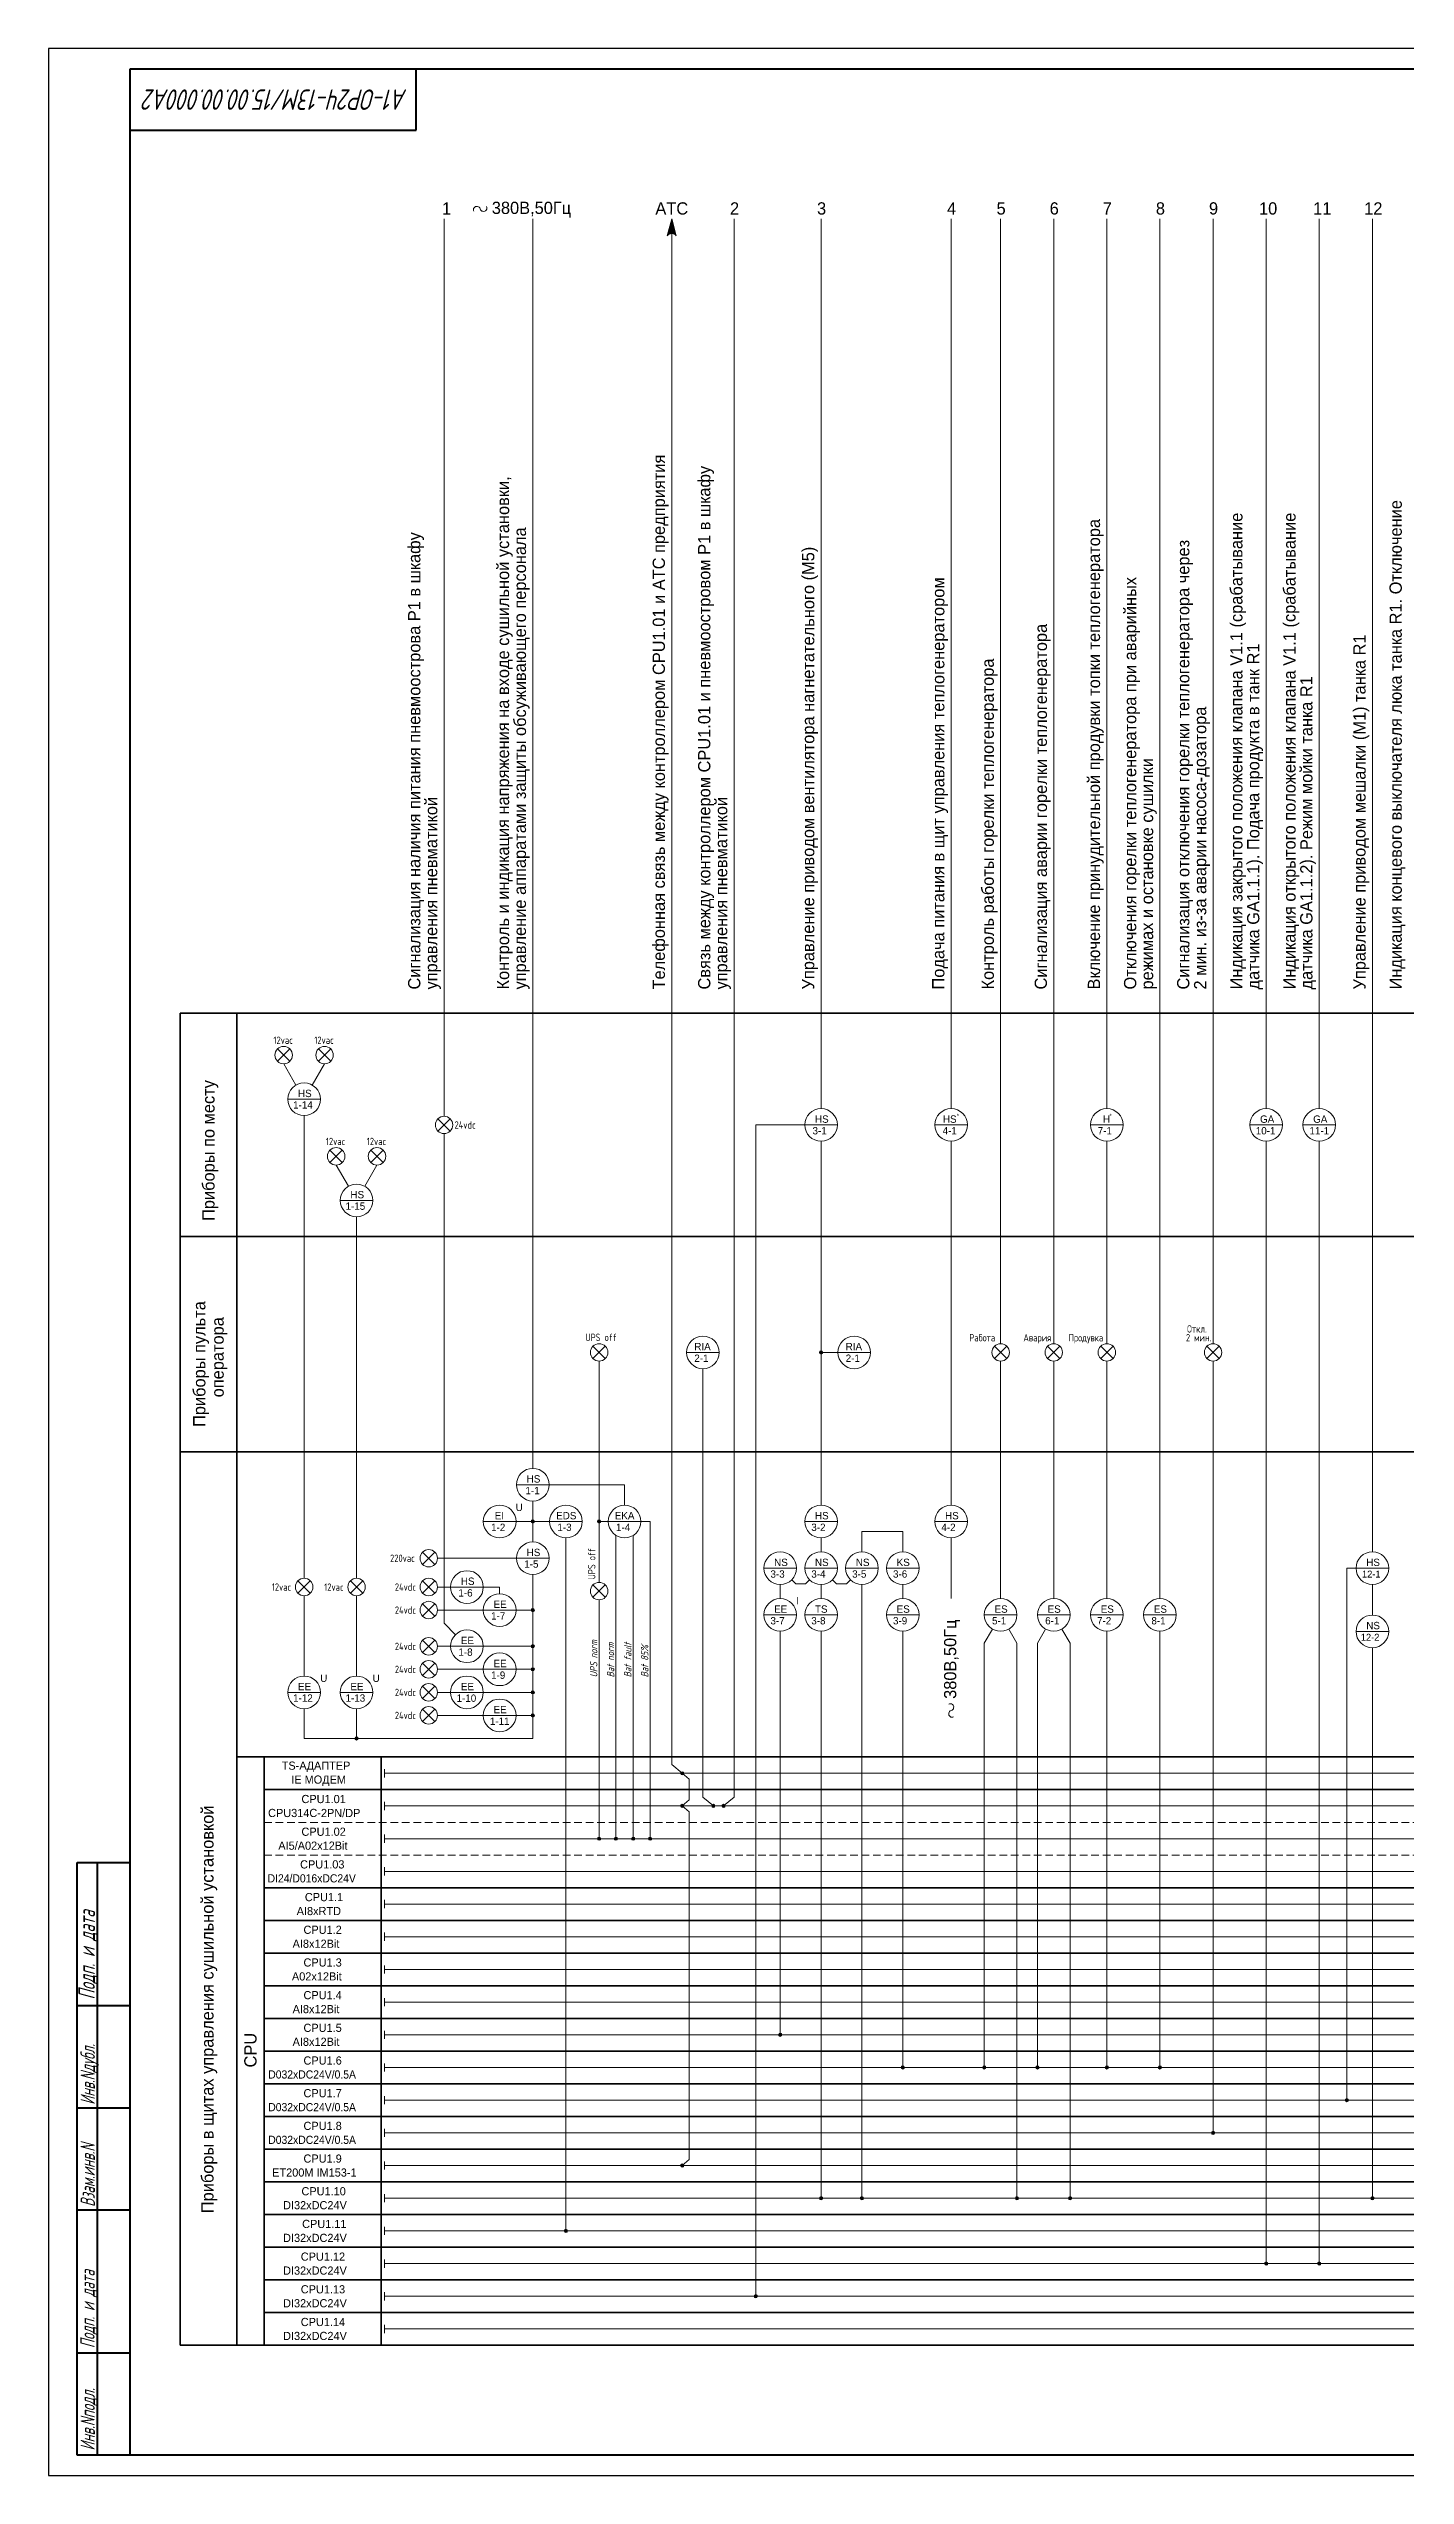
# Model space of a CAD drawing. Header units: millimetres. Extents: x 294 to 6216, y -3442 to 2720.
# Drawn here: x 1422 to 1754, y 1470 to 2064 of the extents above; entities that cross this region are included whole.
import ezdxf
from ezdxf.enums import TextEntityAlignment as Align

# ---------------------------------------------------------------- set-up
doc = ezdxf.new("R2010")
doc.units = ezdxf.units.MM
doc.header["$LTSCALE"] = 15
doc.linetypes.add('HIDDEN2', pattern=[0.1875, 0.125, -0.0625])
doc.layers.add('0.35 TEXT', color=7, linetype='Continuous', lineweight=35)
doc.layers.add('LWT 0.6', color=7, linetype='Continuous', lineweight=50)
doc.styles.add('33', font='gost.shx', dxfattribs={"width": 0.75, "oblique": 15, "height": 2.5})
doc.styles.add('34', font='gost.shx', dxfattribs={"width": 0.75, "oblique": 15, "height": 3.5})
doc.styles.add('35', font='gost.shx', dxfattribs={"width": 0.75, "oblique": 15, "height": 5})

msp = doc.modelspace()

# ---------------------------------------------------------------- hatches: boundary and pattern name
at = {"lineweight": 13}
h = msp.add_hatch(color=256, dxfattribs=at)
h.dxf.hatch_style = 1
h.paths.add_polyline_path([(1574.166, 2022.011), (1575.284, 2017.837, 0.4958839), (1573.047, 2017.837)])
h = msp.add_hatch(color=256, dxfattribs=at)
h.paths.add_polyline_path([(1611.135, 1744.57), (1610.33, 1744.57, 1)])
h.paths.add_polyline_path([(1610.733, 1744.972), (1610.733, 1744.57), (1611.135, 1744.57, 0.4142136)])
h.paths.add_polyline_path([(1610.733, 1744.972, 0.4142136), (1610.33, 1744.57), (1610.733, 1744.57)])
h = msp.add_hatch(color=256, dxfattribs=at)
h.paths.add_polyline_path([(1540.562, 1703.19), (1539.757, 1703.19, 1)])
h.paths.add_polyline_path([(1540.16, 1703.592), (1540.16, 1703.19), (1540.562, 1703.19, 0.4142136)])
h.paths.add_polyline_path([(1540.16, 1703.592, 0.4142136), (1539.757, 1703.19), (1540.16, 1703.19)])
h = msp.add_hatch(color=256, dxfattribs=at)
h.paths.add_polyline_path([(1556.795, 1703.19), (1555.99, 1703.19, 1)])
h.paths.add_polyline_path([(1556.393, 1703.592), (1556.393, 1703.19), (1556.795, 1703.19, 0.4142136)])
h.paths.add_polyline_path([(1556.393, 1703.592, 0.4142136), (1555.99, 1703.19), (1556.393, 1703.19)])
h = msp.add_hatch(color=256, dxfattribs=at)
h.paths.add_polyline_path([(1540.562, 1681.507), (1539.757, 1681.507, 1)])
h.paths.add_polyline_path([(1540.16, 1681.91), (1540.16, 1681.507), (1540.562, 1681.507, 0.4142136)])
h.paths.add_polyline_path([(1540.16, 1681.91, 0.4142136), (1539.757, 1681.507), (1540.16, 1681.507)])
h = msp.add_hatch(color=256, dxfattribs=at)
h.paths.add_polyline_path([(1540.562, 1672.64), (1539.757, 1672.64, 1)])
h.paths.add_polyline_path([(1540.16, 1673.042), (1540.16, 1672.64), (1540.562, 1672.64, 0.4142136)])
h.paths.add_polyline_path([(1540.16, 1673.042, 0.4142136), (1539.757, 1672.64), (1540.16, 1672.64)])
h = msp.add_hatch(color=256, dxfattribs=at)
h.paths.add_polyline_path([(1540.562, 1667.004), (1539.757, 1667.004, -1)])
h.paths.add_polyline_path([(1540.16, 1666.601), (1540.16, 1667.004), (1540.562, 1667.004, -0.4142136)])
h.paths.add_polyline_path([(1540.16, 1666.601, -0.4142136), (1539.757, 1667.004), (1540.16, 1667.004)])
h = msp.add_hatch(color=256, dxfattribs=at)
h.paths.add_polyline_path([(1540.562, 1661.368), (1539.757, 1661.368, -1)])
h.paths.add_polyline_path([(1540.16, 1660.965), (1540.16, 1661.368), (1540.562, 1661.368, -0.4142136)])
h.paths.add_polyline_path([(1540.16, 1660.965, -0.4142136), (1539.757, 1661.368), (1540.16, 1661.368)])
h = msp.add_hatch(color=256, dxfattribs=at)
h.paths.add_polyline_path([(1540.562, 1655.732), (1539.757, 1655.732, -1)])
h.paths.add_polyline_path([(1540.16, 1655.329), (1540.16, 1655.732), (1540.562, 1655.732, -0.4142136)])
h.paths.add_polyline_path([(1540.16, 1655.329, -0.4142136), (1539.757, 1655.732), (1540.16, 1655.732)])
h = msp.add_hatch(color=256, dxfattribs=at)
h.paths.add_polyline_path([(1497.417, 1650.096), (1496.612, 1650.096, -1)])
h.paths.add_polyline_path([(1497.014, 1649.693), (1497.014, 1650.096), (1497.417, 1650.096, -0.4142136)])
h.paths.add_polyline_path([(1497.014, 1649.693, -0.4142136), (1496.612, 1650.096), (1497.014, 1650.096)])
h = msp.add_hatch(color=256, dxfattribs=at)
h.paths.add_polyline_path([(1577.125, 1641.553), (1576.32, 1641.553, 1)])
h.paths.add_polyline_path([(1576.723, 1641.955), (1576.723, 1641.553), (1577.125, 1641.553, 0.4142136)])
h.paths.add_polyline_path([(1576.723, 1641.955, 0.4142136), (1576.32, 1641.553), (1576.723, 1641.553)])
h = msp.add_hatch(color=256, dxfattribs=at)
h.paths.add_polyline_path([(1577.125, 1633.558), (1576.32, 1633.558, 1)])
h.paths.add_polyline_path([(1576.723, 1633.96), (1576.723, 1633.558), (1577.125, 1633.558, 0.4142136)])
h.paths.add_polyline_path([(1576.723, 1633.96, 0.4142136), (1576.32, 1633.558), (1576.723, 1633.558)])
h = msp.add_hatch(color=256, dxfattribs=at)
h.paths.add_polyline_path([(1584.755, 1633.558), (1583.95, 1633.558, 1)])
h.paths.add_polyline_path([(1584.353, 1633.96), (1584.353, 1633.558), (1584.755, 1633.558, 0.4142136)])
h.paths.add_polyline_path([(1584.353, 1633.96, 0.4142136), (1583.95, 1633.558), (1584.353, 1633.558)])
h = msp.add_hatch(color=256, dxfattribs=at)
h.paths.add_polyline_path([(1587.27, 1633.562), (1586.465, 1633.562, 1)])
h.paths.add_polyline_path([(1586.868, 1633.965), (1586.868, 1633.562), (1587.27, 1633.562, 0.4142136)])
h.paths.add_polyline_path([(1586.868, 1633.965, 0.4142136), (1586.465, 1633.562), (1586.868, 1633.562)])
h = msp.add_hatch(color=256, dxfattribs=at)
h.paths.add_polyline_path([(1556.795, 1625.553), (1555.99, 1625.553, 1)])
h.paths.add_polyline_path([(1556.393, 1625.955), (1556.393, 1625.553), (1556.795, 1625.553, 0.4142136)])
h.paths.add_polyline_path([(1556.393, 1625.955, 0.4142136), (1555.99, 1625.553), (1556.393, 1625.553)])
h = msp.add_hatch(color=256, dxfattribs=at)
h.paths.add_polyline_path([(1560.917, 1625.553), (1560.112, 1625.553, 1)])
h.paths.add_polyline_path([(1560.514, 1625.955), (1560.514, 1625.553), (1560.917, 1625.553, 0.4142136)])
h.paths.add_polyline_path([(1560.514, 1625.955, 0.4142136), (1560.112, 1625.553), (1560.514, 1625.553)])
h = msp.add_hatch(color=256, dxfattribs=at)
h.paths.add_polyline_path([(1565.139, 1625.553), (1564.334, 1625.553, 1)])
h.paths.add_polyline_path([(1564.736, 1625.955), (1564.736, 1625.553), (1565.139, 1625.553, 0.4142136)])
h.paths.add_polyline_path([(1564.736, 1625.955, 0.4142136), (1564.334, 1625.553), (1564.736, 1625.553)])
h = msp.add_hatch(color=256, dxfattribs=at)
h.paths.add_polyline_path([(1569.26, 1625.553), (1568.455, 1625.553, 1)])
h.paths.add_polyline_path([(1568.858, 1625.955), (1568.858, 1625.553), (1569.26, 1625.553, 0.4142136)])
h.paths.add_polyline_path([(1568.858, 1625.955, 0.4142136), (1568.455, 1625.553), (1568.858, 1625.553)])
h = msp.add_hatch(color=256, dxfattribs=at)
h.paths.add_polyline_path([(1601.135, 1577.553), (1600.33, 1577.553, 1)])
h.paths.add_polyline_path([(1600.733, 1577.955), (1600.733, 1577.553), (1601.135, 1577.553, 0.4142136)])
h.paths.add_polyline_path([(1600.733, 1577.955, 0.4142136), (1600.33, 1577.553), (1600.733, 1577.553)])
h = msp.add_hatch(color=256, dxfattribs=at)
h.paths.add_polyline_path([(1631.135, 1569.553), (1630.33, 1569.553, 1)])
h.paths.add_polyline_path([(1630.733, 1569.955), (1630.733, 1569.553), (1631.135, 1569.553, 0.4142136)])
h.paths.add_polyline_path([(1630.733, 1569.955, 0.4142136), (1630.33, 1569.553), (1630.733, 1569.553)])
h = msp.add_hatch(color=256, dxfattribs=at)
h.paths.add_polyline_path([(1651.087, 1569.553), (1650.282, 1569.553, 1)])
h.paths.add_polyline_path([(1650.685, 1569.955), (1650.685, 1569.553), (1651.087, 1569.553, 0.4142136)])
h.paths.add_polyline_path([(1650.685, 1569.955, 0.4142136), (1650.282, 1569.553), (1650.685, 1569.553)])
h = msp.add_hatch(color=256, dxfattribs=at)
h.paths.add_polyline_path([(1664.087, 1569.553), (1663.282, 1569.553, 1)])
h.paths.add_polyline_path([(1663.685, 1569.955), (1663.685, 1569.553), (1664.087, 1569.553, 0.4142136)])
h.paths.add_polyline_path([(1663.685, 1569.955, 0.4142136), (1663.282, 1569.553), (1663.685, 1569.553)])
h = msp.add_hatch(color=256, dxfattribs=at)
h.paths.add_polyline_path([(1681.087, 1569.553), (1680.282, 1569.553, 1)])
h.paths.add_polyline_path([(1680.685, 1569.955), (1680.685, 1569.553), (1681.087, 1569.553, 0.4142136)])
h.paths.add_polyline_path([(1680.685, 1569.955, 0.4142136), (1680.282, 1569.553), (1680.685, 1569.553)])
h = msp.add_hatch(color=256, dxfattribs=at)
h.paths.add_polyline_path([(1694.087, 1569.553), (1693.282, 1569.553, 1)])
h.paths.add_polyline_path([(1693.685, 1569.955), (1693.685, 1569.553), (1694.087, 1569.553, 0.4142136)])
h.paths.add_polyline_path([(1693.685, 1569.955, 0.4142136), (1693.282, 1569.553), (1693.685, 1569.553)])
h = msp.add_hatch(color=256, dxfattribs=at)
h.paths.add_polyline_path([(1739.854, 1561.553), (1739.049, 1561.553, 1)])
h.paths.add_polyline_path([(1739.452, 1561.955), (1739.452, 1561.553), (1739.854, 1561.553, 0.4142136)])
h.paths.add_polyline_path([(1739.452, 1561.955, 0.4142136), (1739.049, 1561.553), (1739.452, 1561.553)])
h = msp.add_hatch(color=256, dxfattribs=at)
h.paths.add_polyline_path([(1707.087, 1553.553), (1706.282, 1553.553, 1)])
h.paths.add_polyline_path([(1706.685, 1553.955), (1706.685, 1553.553), (1707.087, 1553.553, 0.4142136)])
h.paths.add_polyline_path([(1706.685, 1553.955, 0.4142136), (1706.282, 1553.553), (1706.685, 1553.553)])
h = msp.add_hatch(color=256, dxfattribs=at)
h.paths.add_polyline_path([(1577.125, 1545.553), (1576.32, 1545.553, 1)])
h.paths.add_polyline_path([(1576.723, 1545.955), (1576.723, 1545.553), (1577.125, 1545.553, 0.4142136)])
h.paths.add_polyline_path([(1576.723, 1545.955, 0.4142136), (1576.32, 1545.553), (1576.723, 1545.553)])
h = msp.add_hatch(color=256, dxfattribs=at)
h.paths.add_polyline_path([(1611.135, 1537.553), (1610.33, 1537.553, 1)])
h.paths.add_polyline_path([(1610.733, 1537.955), (1610.733, 1537.553), (1611.135, 1537.553, 0.4142136)])
h.paths.add_polyline_path([(1610.733, 1537.955, 0.4142136), (1610.33, 1537.553), (1610.733, 1537.553)])
h = msp.add_hatch(color=256, dxfattribs=at)
h.paths.add_polyline_path([(1621.135, 1537.553), (1620.33, 1537.553, 1)])
h.paths.add_polyline_path([(1620.733, 1537.955), (1620.733, 1537.553), (1621.135, 1537.553, 0.4142136)])
h.paths.add_polyline_path([(1620.733, 1537.955, 0.4142136), (1620.33, 1537.553), (1620.733, 1537.553)])
h = msp.add_hatch(color=256, dxfattribs=at)
h.paths.add_polyline_path([(1659.087, 1537.553), (1658.282, 1537.553, 1)])
h.paths.add_polyline_path([(1658.685, 1537.955), (1658.685, 1537.553), (1659.087, 1537.553, 0.4142136)])
h.paths.add_polyline_path([(1658.685, 1537.955, 0.4142136), (1658.282, 1537.553), (1658.685, 1537.553)])
h = msp.add_hatch(color=256, dxfattribs=at)
h.paths.add_polyline_path([(1672.087, 1537.553), (1671.282, 1537.553, 1)])
h.paths.add_polyline_path([(1671.685, 1537.955), (1671.685, 1537.553), (1672.087, 1537.553, 0.4142136)])
h.paths.add_polyline_path([(1671.685, 1537.955, 0.4142136), (1671.282, 1537.553), (1671.685, 1537.553)])
h = msp.add_hatch(color=256, dxfattribs=at)
h.paths.add_polyline_path([(1746.087, 1537.553), (1745.282, 1537.553, 1)])
h.paths.add_polyline_path([(1745.685, 1537.955), (1745.685, 1537.553), (1746.087, 1537.553, 0.4142136)])
h.paths.add_polyline_path([(1745.685, 1537.955, 0.4142136), (1745.282, 1537.553), (1745.685, 1537.553)])
h = msp.add_hatch(color=256, dxfattribs=at)
h.paths.add_polyline_path([(1548.679, 1529.553), (1547.874, 1529.553, 1)])
h.paths.add_polyline_path([(1548.276, 1529.955), (1548.276, 1529.553), (1548.679, 1529.553, 0.4142136)])
h.paths.add_polyline_path([(1548.276, 1529.955, 0.4142136), (1547.874, 1529.553), (1548.276, 1529.553)])
h = msp.add_hatch(color=256, dxfattribs=at)
h.paths.add_polyline_path([(1720.087, 1521.553), (1719.282, 1521.553, 1)])
h.paths.add_polyline_path([(1719.685, 1521.955), (1719.685, 1521.553), (1720.087, 1521.553, 0.4142136)])
h.paths.add_polyline_path([(1719.685, 1521.955, 0.4142136), (1719.282, 1521.553), (1719.685, 1521.553)])
h = msp.add_hatch(color=256, dxfattribs=at)
h.paths.add_polyline_path([(1733.087, 1521.553), (1732.282, 1521.553, 1)])
h.paths.add_polyline_path([(1732.685, 1521.955), (1732.685, 1521.553), (1733.087, 1521.553, 0.4142136)])
h.paths.add_polyline_path([(1732.685, 1521.955, 0.4142136), (1732.282, 1521.553), (1732.685, 1521.553)])
h = msp.add_hatch(color=256, dxfattribs=at)
h.paths.add_polyline_path([(1595.135, 1513.553), (1594.33, 1513.553, 1)])
h.paths.add_polyline_path([(1594.733, 1513.955), (1594.733, 1513.553), (1595.135, 1513.553, 0.4142136)])
h.paths.add_polyline_path([(1594.733, 1513.955, 0.4142136), (1594.33, 1513.553), (1594.733, 1513.553)])

# ---------------------------------------------------------------- linework, layer by layer
for p, q in [((2682.607, 2063.698), (1421.607, 2063.698)), ((1421.607, 2063.698), (1421.607, 1469.698)), ((1421.607, 1469.698), (2682.607, 1469.698))]:
    msp.add_line(p, q)
for p, q in [((1518.434, 1802.386), (1518.434, 2022.016)), ((1540.16, 1716.19), (1540.16, 2022.016)), ((1574.166, 2022.011), (1573.047, 2017.837)), ((1574.166, 1643.699), (1574.166, 2022.011)), ((1574.166, 2022.011), (1575.284, 2017.837)), ((1589.425, 1635.708), (1589.425, 2022.016)), ((1610.733, 1804.248), (1610.733, 2022.016)), ((1642.577, 1804.248), (1642.577, 2022.016)), ((1654.685, 1800.248), (1654.685, 2022.016)), ((1667.685, 1800.248), (1667.685, 2022.016)), ((1680.685, 1804.248), (1680.685, 2022.016)), ((1693.685, 2022.016), (1693.685, 1744.57)), ((1706.685, 2022.016), (1706.685, 1746.708)), ((1719.685, 1804.248), (1719.685, 2022.016)), ((1732.685, 1804.248), (1732.685, 2022.016)), ((1745.685, 1695.756), (1745.685, 2022.016)), ((1477.666, 1815.824), (1480.69, 1818.848)), ((1477.666, 1818.848), (1480.69, 1815.824)), ((1487.666, 1815.824), (1490.69, 1818.848)), ((1487.666, 1818.848), (1490.69, 1815.824)), ((1482.178, 1810.001), (1479.178, 1815.197)), ((1486.178, 1810.001), (1489.178, 1815.197)), ((1488.178, 1806.537), (1480.178, 1806.537)), ((1484.178, 1689.282), (1484.178, 1802.537)), ((1516.922, 1798.735), (1519.946, 1801.76)), ((1516.922, 1801.76), (1519.946, 1798.735)), ((1594.733, 1800.248), (1606.733, 1800.248)), ((1594.733, 1800.248), (1594.733, 1513.553)), ((1614.733, 1800.248), (1606.733, 1800.248)), ((1646.577, 1800.248), (1638.577, 1800.248)), ((1654.685, 1800.248), (1654.685, 1746.708)), ((1667.685, 1800.248), (1667.685, 1746.708)), ((1684.685, 1800.248), (1676.685, 1800.248)), ((1723.685, 1800.248), (1715.685, 1800.248)), ((1736.685, 1800.248), (1728.685, 1800.248)), ((1490.502, 1791.05), (1493.526, 1794.075)), ((1490.502, 1794.075), (1493.526, 1791.05)), ((1500.502, 1791.05), (1503.526, 1794.075)), ((1500.502, 1794.075), (1503.526, 1791.05)), ((1518.434, 1798.109), (1518.434, 1678.276)), ((1610.733, 1796.248), (1610.733, 1707.19)), ((1642.577, 1796.248), (1642.577, 1707.19)), ((1680.685, 1796.248), (1680.685, 1746.708)), ((1719.685, 1796.248), (1719.685, 1521.553)), ((1732.685, 1796.248), (1732.685, 1521.553)), ((1495.014, 1785.228), (1492.014, 1790.424)), ((1499.014, 1785.228), (1502.014, 1790.424)), ((1501.014, 1781.764), (1493.014, 1781.764)), ((1497.014, 1689.282), (1497.014, 1777.764)), ((1554.88, 1743.058), (1557.905, 1746.082)), ((1554.88, 1746.082), (1557.905, 1743.058)), ((1556.393, 1742.431), (1556.393, 1688.288)), ((1585.795, 1744.57), (1577.795, 1744.57)), ((1581.795, 1635.703), (1581.795, 1740.57)), ((1614.849, 1744.57), (1610.733, 1744.57)), ((1622.849, 1744.57), (1614.849, 1744.57)), ((1653.173, 1743.058), (1656.197, 1746.082)), ((1653.173, 1746.082), (1656.197, 1743.058)), ((1654.685, 1742.431), (1654.685, 1684.322)), ((1666.173, 1743.058), (1669.197, 1746.082)), ((1666.173, 1746.082), (1669.197, 1743.058)), ((1667.685, 1742.431), (1667.685, 1684.322)), ((1679.173, 1743.058), (1682.197, 1746.082)), ((1679.173, 1746.082), (1682.197, 1743.058)), ((1680.685, 1742.431), (1680.685, 1684.322)), ((1693.685, 1744.57), (1693.685, 1684.322)), ((1705.173, 1743.058), (1708.197, 1746.082)), ((1705.173, 1746.082), (1708.197, 1743.058)), ((1706.685, 1742.431), (1706.685, 1553.553)), ((1544.16, 1712.19), (1536.16, 1712.19)), ((1544.16, 1712.19), (1562.625, 1712.19)), ((1562.625, 1707.19), (1562.625, 1712.19)), ((1540.16, 1698.19), (1540.16, 1708.19)), ((1536.044, 1703.19), (1528.044, 1703.19)), ((1544.276, 1703.19), (1536.044, 1703.19)), ((1552.276, 1703.19), (1544.276, 1703.19)), ((1548.276, 1699.19), (1548.276, 1529.553)), ((1558.625, 1703.19), (1556.393, 1703.19)), ((1566.625, 1703.19), (1558.625, 1703.19)), ((1560.514, 1699.793), (1560.514, 1625.553)), ((1564.736, 1699.793), (1564.736, 1625.553)), ((1566.625, 1703.19), (1568.858, 1703.19)), ((1568.858, 1703.19), (1568.858, 1625.553)), ((1614.733, 1703.19), (1606.733, 1703.19)), ((1610.733, 1699.19), (1610.733, 1695.756)), ((1620.733, 1700.756), (1630.733, 1700.756)), ((1620.733, 1695.756), (1620.733, 1700.756)), ((1630.733, 1695.756), (1630.733, 1700.756)), ((1646.577, 1703.19), (1638.577, 1703.19)), ((1642.577, 1699.19), (1642.577, 1684.322)), ((1513.174, 1692.678), (1516.198, 1695.702)), ((1513.174, 1695.702), (1516.198, 1692.678)), ((1536.16, 1694.19), (1516.824, 1694.19)), ((1544.16, 1694.19), (1536.16, 1694.19)), ((1482.666, 1685.631), (1485.69, 1688.656)), ((1482.666, 1688.656), (1485.69, 1685.631)), ((1495.502, 1685.631), (1498.526, 1688.656)), ((1495.502, 1688.656), (1498.526, 1685.631)), ((1513.174, 1685.631), (1516.198, 1688.656)), ((1513.174, 1688.656), (1516.198, 1685.631)), ((1520.044, 1687.144), (1516.824, 1687.144)), ((1528.044, 1687.144), (1520.044, 1687.144)), ((1528.044, 1687.144), (1532.044, 1687.144)), ((1532.044, 1685.507), (1532.044, 1687.144)), ((1540.16, 1650.096), (1540.16, 1690.19)), ((1554.88, 1684.638), (1557.905, 1687.662)), ((1554.88, 1687.662), (1557.905, 1684.638)), ((1604.733, 1691.756), (1596.733, 1691.756)), ((1600.733, 1687.756), (1600.733, 1684.322)), ((1603.561, 1688.928), (1604.523, 1687.965)), ((1604.523, 1687.965), (1606.942, 1687.965)), ((1614.733, 1691.756), (1606.733, 1691.756)), ((1607.904, 1688.928), (1606.942, 1687.965)), ((1610.733, 1687.756), (1610.733, 1684.322)), ((1613.561, 1688.928), (1614.523, 1687.965)), ((1614.523, 1687.965), (1616.942, 1687.965)), ((1624.733, 1691.756), (1616.733, 1691.756)), ((1617.904, 1688.928), (1616.942, 1687.965)), ((1620.733, 1687.756), (1620.733, 1537.553)), ((1634.733, 1691.756), (1626.733, 1691.756)), ((1630.733, 1687.756), (1630.733, 1684.322)), ((1741.685, 1691.756), (1739.452, 1691.756)), ((1739.452, 1691.756), (1739.452, 1561.553)), ((1749.685, 1691.756), (1741.685, 1691.756)), ((1745.685, 1687.756), (1745.685, 1680.295)), ((1484.178, 1665.368), (1484.178, 1685.005)), ((1497.014, 1665.368), (1497.014, 1685.005)), ((1513.174, 1679.995), (1516.198, 1683.02)), ((1513.174, 1683.02), (1516.198, 1679.995)), ((1528.044, 1681.507), (1516.824, 1681.507)), ((1536.044, 1681.507), (1528.044, 1681.507)), ((1540.151, 1681.507), (1536.044, 1681.507)), ((1556.393, 1684.011), (1556.393, 1625.553)), ((1521.222, 1675.475), (1518.434, 1678.276)), ((1604.733, 1680.322), (1596.733, 1680.322)), ((1600.733, 1676.322), (1600.733, 1577.553)), ((1614.733, 1680.322), (1606.733, 1680.322)), ((1610.733, 1676.322), (1610.733, 1537.553)), ((1634.733, 1680.322), (1626.733, 1680.322)), ((1630.733, 1676.322), (1630.733, 1569.553)), ((1658.685, 1680.322), (1650.685, 1680.322)), ((1652.685, 1676.858), (1650.685, 1673.394)), ((1656.685, 1676.858), (1658.685, 1673.394)), ((1671.685, 1680.322), (1663.685, 1680.322)), ((1665.685, 1676.858), (1663.685, 1673.394)), ((1669.685, 1676.858), (1671.685, 1673.394)), ((1684.685, 1680.322), (1676.685, 1680.322)), ((1680.685, 1676.322), (1680.685, 1569.553)), ((1697.685, 1680.322), (1689.685, 1680.322)), ((1693.685, 1676.322), (1693.685, 1569.553)), ((1749.685, 1676.295), (1741.685, 1676.295)), ((1513.174, 1671.128), (1516.198, 1674.152)), ((1513.174, 1674.152), (1516.198, 1671.128)), ((1520.044, 1672.64), (1516.824, 1672.64)), ((1528.044, 1672.64), (1520.044, 1672.64)), ((1540.151, 1672.64), (1528.044, 1672.64)), ((1650.685, 1673.394), (1650.685, 1569.553)), ((1658.685, 1673.394), (1658.685, 1537.553)), ((1663.685, 1673.394), (1663.685, 1569.553)), ((1671.685, 1673.394), (1671.685, 1537.553)), ((1745.685, 1672.295), (1745.685, 1537.553)), ((1513.174, 1668.516), (1516.198, 1665.492)), ((1513.174, 1665.492), (1516.198, 1668.516)), ((1528.044, 1667.004), (1516.824, 1667.004)), ((1536.044, 1667.004), (1528.044, 1667.004)), ((1540.151, 1667.004), (1536.044, 1667.004)), ((1488.178, 1661.368), (1480.178, 1661.368)), ((1484.178, 1657.368), (1484.178, 1650.096)), ((1501.014, 1661.368), (1493.014, 1661.368)), ((1497.014, 1657.368), (1497.014, 1650.096)), ((1513.174, 1662.88), (1516.198, 1659.856)), ((1513.174, 1659.856), (1516.198, 1662.88)), ((1520.044, 1661.368), (1516.824, 1661.368)), ((1528.044, 1661.368), (1520.044, 1661.368)), ((1540.151, 1661.368), (1528.044, 1661.368)), ((1513.174, 1657.244), (1516.198, 1654.22)), ((1513.174, 1654.22), (1516.198, 1657.244)), ((1528.044, 1655.732), (1516.824, 1655.732)), ((1536.044, 1655.732), (1528.044, 1655.732)), ((1540.16, 1655.732), (1536.044, 1655.732)), ((1540.16, 1650.096), (1484.178, 1650.096)), ((1503.859, 1640.553), (1503.859, 1642.553)), ((1503.859, 1641.553), (2647.28, 1641.553)), ((1576.723, 1641.553), (1574.166, 1643.699)), ((1576.723, 1641.548), (1578.472, 1640.08)), ((1578.472, 1635.025), (1578.472, 1640.08)), ((1503.859, 1632.553), (1503.859, 1634.553)), ((1503.859, 1633.553), (2647.28, 1633.553)), ((1576.723, 1633.558), (1578.472, 1635.025)), ((1576.723, 1633.558), (1578.472, 1632.09)), ((1584.353, 1633.558), (1581.795, 1635.703)), ((1586.868, 1633.562), (1589.425, 1635.708)), ((1578.472, 1547.021), (1578.472, 1632.09)), ((1503.859, 1624.553), (1503.859, 1626.553)), ((1503.859, 1625.553), (2647.28, 1625.553)), ((1503.859, 1616.553), (1503.859, 1618.553)), ((1503.859, 1617.553), (2647.28, 1617.553)), ((1503.859, 1608.553), (1503.859, 1610.553)), ((1503.859, 1609.553), (2647.28, 1609.553)), ((1503.859, 1600.553), (1503.859, 1602.553)), ((1503.859, 1601.553), (2647.28, 1601.553)), ((1503.859, 1592.553), (1503.859, 1594.553)), ((1503.859, 1593.553), (2647.28, 1593.553)), ((1503.859, 1584.553), (1503.859, 1586.553)), ((1503.859, 1585.553), (2647.28, 1585.553)), ((1503.859, 1576.553), (1503.859, 1578.553)), ((1503.859, 1577.553), (2647.28, 1577.553)), ((1503.859, 1568.553), (1503.859, 1570.553)), ((1503.859, 1569.553), (2647.28, 1569.553)), ((1503.859, 1560.553), (1503.859, 1562.553)), ((1503.859, 1561.553), (2647.28, 1561.553)), ((1503.859, 1552.553), (1503.859, 1554.553)), ((1503.859, 1553.553), (2647.28, 1553.553)), ((1503.859, 1544.553), (1503.859, 1546.553)), ((1503.859, 1545.553), (2647.28, 1545.553)), ((1576.723, 1545.553), (1578.472, 1547.021)), ((1503.859, 1536.553), (1503.859, 1538.553)), ((1503.859, 1537.553), (2647.28, 1537.553)), ((1503.859, 1528.553), (1503.859, 1530.553)), ((1503.859, 1529.553), (2647.28, 1529.553)), ((1503.859, 1520.553), (1503.859, 1522.553)), ((1503.859, 1521.553), (2647.28, 1521.553)), ((1503.859, 1512.553), (1503.859, 1514.553)), ((1503.859, 1513.553), (2647.28, 1513.553)), ((1503.859, 1504.553), (1503.859, 1506.553)), ((1503.859, 1505.553), (2647.28, 1505.553))]:
    msp.add_line(p, q, dxfattribs=at)
at = {"lineweight": 35}
for p, q in [((1453.816, 1827.587), (1453.816, 1501.553)), ((1453.816, 1827.587), (2649.131, 1827.587)), ((1467.674, 1827.587), (1467.674, 1501.553)), ((2649.131, 1772.909), (1453.816, 1772.909)), ((2649.131, 1720.231), (1453.816, 1720.231)), ((2649.131, 1645.553), (1467.674, 1645.553)), ((1474.374, 1645.553), (1474.374, 1501.553)), ((1503.007, 1645.553), (1503.007, 1637.553)), ((1474.374, 1637.553), (2649.131, 1637.553)), ((1503.007, 1637.553), (1503.007, 1629.553)), ((1503.007, 1629.553), (1503.007, 1621.553)), ((1503.007, 1621.553), (1503.007, 1613.553)), ((1474.374, 1613.553), (2649.131, 1613.553)), ((1503.007, 1613.553), (1503.007, 1605.553)), ((1474.374, 1605.553), (2649.131, 1605.553)), ((1503.007, 1605.553), (1503.007, 1597.553)), ((1474.374, 1597.553), (2649.131, 1597.553)), ((1503.007, 1597.553), (1503.007, 1589.553)), ((1474.374, 1589.553), (2649.131, 1589.553)), ((1503.007, 1589.553), (1503.007, 1581.553)), ((1474.374, 1581.553), (2649.131, 1581.553)), ((1503.007, 1581.553), (1503.007, 1573.553)), ((1474.374, 1573.553), (2649.131, 1573.553)), ((1503.007, 1573.553), (1503.007, 1565.553)), ((1474.374, 1565.553), (2649.131, 1565.553)), ((1503.007, 1565.553), (1503.007, 1557.553)), ((1474.374, 1557.553), (2649.131, 1557.553)), ((1503.007, 1557.553), (1503.007, 1549.553)), ((1474.374, 1549.553), (2649.131, 1549.553)), ((1503.007, 1549.553), (1503.007, 1541.553)), ((1474.374, 1541.553), (2649.131, 1541.553)), ((1503.007, 1541.553), (1503.007, 1533.553)), ((1474.374, 1533.553), (2649.131, 1533.553)), ((1503.007, 1533.553), (1503.007, 1525.553)), ((1474.374, 1525.553), (2649.131, 1525.553)), ((1503.007, 1525.553), (1503.007, 1517.553)), ((1474.374, 1517.553), (2649.131, 1517.553)), ((1503.007, 1517.553), (1503.007, 1509.553)), ((1474.374, 1509.553), (2649.131, 1509.553)), ((1503.007, 1509.553), (1503.007, 1501.553)), ((1453.816, 1501.553), (2649.131, 1501.553))]:
    msp.add_line(p, q, dxfattribs=at)
at = {"linetype": 'HIDDEN2', "lineweight": 13}
for p, q in [((1474.374, 1629.553), (2649.131, 1629.553)), ((1474.374, 1621.553), (2649.131, 1621.553))]:
    msp.add_line(p, q, dxfattribs=at)
at = {"lineweight": 13}
for centre, radius in [((1479.178, 1817.336), 2.138), ((1489.178, 1817.336), 2.138), ((1484.178, 1806.537), 4), ((1518.434, 1800.248), 2.138), ((1610.733, 1800.248), 4), ((1642.577, 1800.248), 4), ((1680.685, 1800.248), 4), ((1719.685, 1800.248), 4), ((1732.685, 1800.248), 4), ((1492.014, 1792.562), 2.138), ((1502.014, 1792.562), 2.138), ((1497.014, 1781.764), 4), ((1556.393, 1744.57), 2.138), ((1581.795, 1744.57), 4), ((1618.849, 1744.57), 4), ((1654.685, 1744.57), 2.138), ((1667.685, 1744.57), 2.138), ((1680.685, 1744.57), 2.138), ((1706.685, 1744.57), 2.138), ((1610.733, 1744.57), 0.402), ((1540.16, 1712.19), 4), ((1532.044, 1703.19), 4), ((1548.276, 1703.19), 4), ((1562.625, 1703.19), 4), ((1610.733, 1703.19), 4), ((1642.577, 1703.19), 4), ((1540.16, 1703.19), 0.402), ((1556.393, 1703.19), 0.402), ((1514.686, 1694.19), 2.138), ((1540.16, 1694.19), 4), ((1600.733, 1691.756), 4), ((1610.733, 1691.756), 4), ((1620.733, 1691.756), 4), ((1630.733, 1691.756), 4), ((1745.685, 1691.756), 4), ((1484.178, 1687.144), 2.138), ((1497.014, 1687.144), 2.138), ((1514.686, 1687.144), 2.138), ((1524.044, 1687.144), 4), ((1556.393, 1686.15), 2.138), ((1514.686, 1681.507), 2.138), ((1532.044, 1681.507), 4), ((1540.16, 1681.507), 0.402), ((1600.733, 1680.322), 4), ((1610.733, 1680.322), 4), ((1630.733, 1680.322), 4), ((1654.685, 1680.322), 4), ((1667.685, 1680.322), 4), ((1680.685, 1680.322), 4), ((1693.685, 1680.322), 4), ((1524.044, 1672.64), 4), ((1745.685, 1676.295), 4), ((1514.686, 1672.64), 2.138), ((1514.686, 1667.004), 2.138), ((1532.044, 1667.004), 4), ((1540.16, 1672.64), 0.402), ((1484.178, 1661.368), 4), ((1497.014, 1661.368), 4), ((1514.686, 1661.368), 2.138), ((1524.044, 1661.368), 4), ((1540.16, 1667.004), 0.402), ((1514.686, 1655.732), 2.138), ((1532.044, 1655.732), 4), ((1540.16, 1661.368), 0.402), ((1540.16, 1655.732), 0.402), ((1497.014, 1650.096), 0.402), ((1576.723, 1641.553), 0.402), ((1576.723, 1633.558), 0.402), ((1584.353, 1633.558), 0.402), ((1586.868, 1633.562), 0.402), ((1556.393, 1625.553), 0.402), ((1560.514, 1625.553), 0.402), ((1564.736, 1625.553), 0.402), ((1568.858, 1625.553), 0.402), ((1600.733, 1577.553), 0.402), ((1630.733, 1569.553), 0.402), ((1650.685, 1569.553), 0.402), ((1663.685, 1569.553), 0.402), ((1680.685, 1569.553), 0.402), ((1693.685, 1569.553), 0.402), ((1739.452, 1561.553), 0.402), ((1706.685, 1553.553), 0.402), ((1576.723, 1545.553), 0.402), ((1610.733, 1537.553), 0.402), ((1620.733, 1537.553), 0.402), ((1658.685, 1537.553), 0.402), ((1671.685, 1537.553), 0.402), ((1745.685, 1537.553), 0.402), ((1548.276, 1529.553), 0.402), ((1719.685, 1521.553), 0.402), ((1732.685, 1521.553), 0.402), ((1594.733, 1513.553), 0.402)]:
    msp.add_circle(centre, radius, dxfattribs=at)
for centre, radius, start, end in [((1526.464, 2024.232), 0.847, 15.526139, 206.01045), ((1528.096, 2024.685), 0.847, 195.526139, 26.01045), ((1574.166, 2016.987), 1.405, 37.247859, 142.752141), ((1642.35, 1657.746), 0.847, 285.526139, 116.01045), ((1642.803, 1656.114), 0.847, 105.526139, 296.01045)]:
    msp.add_arc(centre, radius, start, end, dxfattribs=at)
at = {"layer": 'LWT 0.6'}
for p, q in [((1441.607, 1474.698), (1441.607, 2058.698)), ((1441.607, 2058.698), (2677.607, 2058.698)), ((1511.607, 2043.698), (1511.607, 2058.698)), ((1441.607, 2043.698), (1511.607, 2043.698)), ((1428.607, 1474.698), (1428.607, 1619.698)), ((1428.607, 1619.698), (1441.607, 1619.698)), ((1433.607, 1474.698), (1433.607, 1619.698)), ((1428.607, 1584.698), (1441.607, 1584.698)), ((1428.607, 1559.698), (1441.607, 1559.698)), ((1428.607, 1534.698), (1441.607, 1534.698)), ((1428.607, 1499.698), (1441.607, 1499.698)), ((1441.607, 1474.698), (1428.607, 1474.698)), ((2677.607, 1474.698), (1441.607, 1474.698))]:
    msp.add_line(p, q, dxfattribs=at)

# ---------------------------------------------------------------- texts
at = {"lineweight": 13}
for s, height, p in [('1', 3, (1517.934, 2023.061)), ('380В,50Гц', 3, (1530.122, 2023.208)), ('АТС', 3, (1570.166, 2023.061)), ('2', 3, (1588.425, 2023.066)), ('3', 3, (1609.733, 2023.066)), ('4', 3, (1641.577, 2023.066)), ('5', 3, (1653.685, 2023.066)), ('6', 3, (1666.685, 2023.066)), ('7', 3, (1679.685, 2023.066)), ('8', 3, (1692.685, 2023.066)), ('9', 3, (1705.685, 2023.066)), ('10', 3, (1717.935, 2023.066)), ('11', 3, (1731.185, 2023.066)), ('12', 3, (1743.685, 2023.066)), ('1-14', 1.8, (1481.478, 1804.243)), ('HS', 1.8, (1482.678, 1807.06)), ('HS', 1.8, (1609.233, 1800.771)), ('HS', 1.8, (1640.552, 1800.771)), ('*', 1, (1643.946, 1802.005)), ('H', 1.8, (1679.728, 1800.771)), ('*', 1, (1681.317, 1802.005)), ('GA', 1.8, (1718.185, 1800.771)), ('GA', 1.8, (1731.185, 1800.771)), ('3-1', 1.8, (1608.633, 1797.924)), ('4-1', 1.8, (1640.477, 1797.924)), ('7-1', 1.8, (1678.446, 1797.924)), ('10-1', 1.8, (1717.135, 1797.924)), ('11-1', 1.8, (1730.285, 1797.924)), ('HS', 1.8, (1495.514, 1782.287)), ('1-15', 1.8, (1494.314, 1779.47)), ('RIA', 1.8, (1579.695, 1745.093)), ('RIA', 1.8, (1616.749, 1745.093)), ('2-1', 1.8, (1579.695, 1742.246)), ('2-1', 1.8, (1616.749, 1742.246)), ('1-1', 1.8, (1538.36, 1709.866)), ('HS', 1.8, (1538.66, 1712.714)), ('EI', 1.8, (1530.844, 1703.714)), ('U', 1.8, (1535.97, 1705.74)), ('EDS', 1.8, (1545.876, 1703.714)), ('EKA', 1.8, (1560.225, 1703.714)), ('HS', 1.8, (1609.233, 1703.714)), ('HS', 1.8, (1641.077, 1703.714)), ('1-2', 1.8, (1529.944, 1700.866)), ('1-3', 1.8, (1546.176, 1700.866)), ('1-4', 1.8, (1560.525, 1700.866)), ('3-2', 1.8, (1608.333, 1700.866)), ('4-2', 1.8, (1640.177, 1700.866)), ('1-5', 1.8, (1538.06, 1691.866)), ('HS', 1.8, (1538.66, 1694.714)), ('NS', 1.8, (1599.233, 1692.28)), ('NS', 1.8, (1609.233, 1692.28)), ('NS', 1.8, (1619.233, 1692.28)), ('KS', 1.8, (1629.233, 1692.28)), ('HS', 1.8, (1744.185, 1692.28)), ('HS', 1.8, (1522.544, 1687.667)), ('3-3', 1.8, (1598.333, 1689.432)), ('3-4', 1.8, (1608.333, 1689.432)), ('3-5', 1.8, (1618.333, 1689.432)), ('3-6', 1.8, (1628.333, 1689.432)), ('12-1', 1.7, (1743.135, 1689.464)), ('1-6', 1.8, (1521.944, 1684.82)), ('EE', 1.8, (1530.544, 1682.031)), ('EE', 1.8, (1599.233, 1680.846)), ('I', 1.8, (1604.659, 1682.872)), ('TS', 1.8, (1609.233, 1680.846)), ('ES', 1.8, (1629.233, 1680.846)), ('ES', 1.8, (1653.185, 1680.846)), ('ES', 1.8, (1666.185, 1680.846)), ('ES', 1.8, (1679.185, 1680.846)), ('ES', 1.8, (1692.185, 1680.846)), ('1-7', 1.8, (1529.944, 1679.184)), ('3-7', 1.8, (1598.333, 1677.998)), ('3-8', 1.8, (1608.333, 1677.998)), ('3-9', 1.8, (1628.333, 1677.998)), ('5-1', 1.8, (1652.585, 1677.998)), ('6-1', 1.8, (1665.585, 1677.998)), ('7-2', 1.8, (1678.285, 1677.998)), ('8-1', 1.8, (1691.585, 1677.998)), ('12-2', 1.7, (1742.851, 1674.003)), ('NS', 1.8, (1744.185, 1676.819)), ('1-8', 1.8, (1521.944, 1670.316)), ('EE', 1.8, (1522.544, 1673.163)), ('EE', 1.8, (1530.544, 1667.527)), ('EE', 1.8, (1482.678, 1661.891)), ('U', 1.8, (1488.104, 1663.918)), ('EE', 1.8, (1495.514, 1661.891)), ('U', 1.8, (1500.941, 1663.918)), ('EE', 1.8, (1522.544, 1661.891)), ('1-9', 1.8, (1529.944, 1664.68)), ('1-12', 1.8, (1481.478, 1659.074)), ('1-13', 1.8, (1494.314, 1659.074)), ('1-10', 1.8, (1521.494, 1659.044)), ('EE', 1.8, (1530.544, 1656.255)), ('1-11', 1.8, (1529.644, 1653.408)), ('TS-АДАПТЕР', 2, (1478.691, 1642.427, -0.02)), ('IE МОДЕМ', 2, (1481.024, 1639.012)), ('CPU1.01', 2, (1483.524, 1634.26, -0.02)), ('CPU314C-2PN/DP ', 2, (1475.357, 1630.845)), ('CPU1.02', 2, (1483.524, 1626.26, -0.02)), ('AI5/A02x12Bit', 2, (1477.857, 1622.845)), ('CPU1.03', 2, (1483.191, 1618.26, -0.02)), ('CPU1.1', 2, (1484.357, 1610.26, -0.02)), ('AI8xRTD', 2, (1482.357, 1606.845)), ('CPU1.2', 2, (1484.024, 1602.26, -0.02)), ('AI8x12Bit', 2, (1481.357, 1598.845)), ('A02x12Bit', 2, (1481.191, 1590.845)), ('CPU1.3', 2, (1484.024, 1594.26, -0.02)), ('CPU1.4', 2, (1484.024, 1586.26, -0.02)), ('AI8x12Bit', 2, (1481.357, 1582.845)), ('CPU1.5', 2, (1484.024, 1578.26, -0.02)), ('AI8x12Bit', 2, (1481.357, 1574.845)), ('CPU1.6', 2, (1484.024, 1570.26, -0.02)), ('CPU1.7', 2, (1484.024, 1562.26, -0.02)), ('CPU1.8', 2, (1484.024, 1554.26, -0.02)), ('ET200M IM153-1 ', 2, (1476.357, 1542.845)), ('CPU1.9', 2, (1484.024, 1546.26, -0.02)), ('CPU1.10', 2, (1483.524, 1538.26, -0.02)), ('DI32xDC24V', 2, (1479.024, 1534.845)), ('DI32xDC24V', 2, (1479.024, 1526.845)), ('CPU1.11', 2, (1483.691, 1530.26, -0.02)), ('DI32xDC24V', 2, (1479.024, 1518.845)), ('CPU1.12', 2, (1483.357, 1522.26, -0.02)), ('CPU1.13', 2, (1483.357, 1514.26, -0.02)), ('DI32xDC24V', 2, (1479.024, 1510.845)), ('DI32xDC24V', 2, (1479.024, 1502.845)), ('CPU1.14', 2, (1483.357, 1506.26, -0.02))]:
    msp.add_text(s, height=height, dxfattribs=at).set_placement(p)
for s, p in [('Телефонная связь между контроллером CPU1.01 и АТС предприятия', (1572.497, 1833.391)), ('Связь между контроллером CPU1.01 и пневмоостровом P1 в шкафу', (1583.62, 1833.391)), ('Контроль и индикация напряжения на входе сушильной установки,', (1534.355, 1833.391)), ('Включение принудительной продувки топки теплогенератора', (1679.016, 1833.391)), ('Индикация закрытого положения клапана V1.1 (срабатывание', (1713.88, 1833.391)), ('Индикация открытого положения клапана V1.1 (срабатывание', (1726.88, 1833.391)), ('Индикация концевого выключателя люка танка R1. Отключение', (1752.88, 1833.391)), ('Сигнализация наличия питания пневмоострова Р1 в шкафу', (1512.629, 1833.391)), ('управление аппаратами защиты обсуживающего персонала', (1538.491, 1833.391)), ('Сигнализация отключения горелки теплогенератора через', (1700.88, 1833.391)), ('Управление приводом вентилятора нагнетательного (M5)', (1609.064, 1833.391)), ('Подача питания в щит управления теплогенератором', (1640.908, 1833.391)), ('Отключения горелки теплогенератора при аварийных', (1687.88, 1833.391)), ('Сигнализация аварии горелки теплогенератора', (1666.016, 1833.391)), ('Управление приводом мешалки (M1) танка R1', (1744.016, 1833.391)), ('Контроль работы горелки теплогенератора', (1653.016, 1833.391)), ('датчика GA1.1.1). Подача продукта в танк R1', (1718.016, 1833.391)), ('датчика GA1.1.2). Режим мойки танка R1', (1731.016, 1833.391)), ('2 мин. из-за аварии насоса-дозатора', (1705.016, 1833.391)), ('режимах и остановке сушилки', (1692.016, 1833.391)), ('управления пневматикой', (1516.765, 1833.391)), ('управления пневматикой', (1587.756, 1833.391)), ('Приборы по месту', (1462.245, 1776.748, -0.02)), ('Приборы пульта', (1460.004, 1726.32, -0.02)), ('оператора', (1464.486, 1733.57)), ('380В,50Гц', (1643.827, 1659.772)), ('Приборы в щитах управления сушильной установкой', (1461.995, 1533.892, -0.02)), ('CPU', (1472.524, 1569.553, -0.02))]:
    msp.add_text(s, height=3, rotation=90, dxfattribs=at).set_placement(p)
at = {"lineweight": 13, "width": 0.95}
for s, p in [('DI24/D016xDC24V ', (1475.232, 1614.845)), ('D032xDC24V/0.5A ', (1475.391, 1566.845)), ('D032xDC24V/0.5A ', (1475.391, 1558.845)), ('D032xDC24V/0.5A ', (1475.391, 1550.845))]:
    msp.add_text(s, height=2, dxfattribs=at).set_placement(p)
at = {"layer": '0.35 TEXT', "color": 3, "style": '35', "oblique": 15, "width": 0.867151}
msp.add_text('А1-ОР2Ч-13М/15.00.00.000A2', height=5, rotation=180, dxfattribs=at).set_placement((1509.46, 2053.698), (1445.173, 2053.698), align=Align.FIT)
at = {"layer": '0.35 TEXT', "lineweight": 13, "style": '33'}
for s, p in [('12vac', (1476.671, 1820.08)), ('12vac', (1486.671, 1820.08)), ('24vdc', (1520.992, 1799.337)), ('12vac', (1489.507, 1795.307)), ('12vac', (1499.507, 1795.307)), ('UPS off', (1553.019, 1747.353)), ('Работа', (1647.005, 1747.268)), ('Авария', (1660.241, 1747.268)), ('Продувка', (1671.286, 1747.268)), ('2 мин.', (1700.047, 1747.268)), ('Откл.', (1700.327, 1749.418)), ('220vac', (1505.226, 1693.29)), ('12vac', (1476.261, 1686.233)), ('12vac', (1489.098, 1686.233)), ('24vdc', (1506.383, 1686.233)), ('24vdc', (1506.383, 1680.597)), ('24vdc', (1506.383, 1671.729)), ('24vdc', (1506.383, 1666.093)), ('24vdc', (1506.383, 1660.457)), ('24vdc', (1506.383, 1654.821))]:
    msp.add_text(s, height=1.8, dxfattribs=at).set_placement(p)
msp.add_text('UPS off', height=1.8, rotation=90, dxfattribs=at).set_placement((1555.471, 1688.997))
at = {"layer": '0.35 TEXT', "style": '33', "oblique": 15}
for s, p in [('UPS norm', (1555.962, 1665.027)), ('Bat norm', (1560.084, 1665.027)), ('Bat fault', (1564.306, 1665.027)), ('Bat 85%%%', (1568.427, 1665.027))]:
    msp.add_text(s, height=1.8, rotation=90, dxfattribs=at).set_placement(p)
at = {"layer": '0.35 TEXT', "style": '34', "oblique": 15, "width": 0.8}
for s, height, p in [('Подп. и дата', 4, (1432.95, 1586.171)), ('Инв.Nдубл.', 3.5, (1432.95, 1560.411)), ('Взам.инв.N', 3.5, (1432.95, 1535.43)), ('Подп. и дата', 3.5, (1432.896, 1500.853)), ('Инв.Nподл.', 3.5, (1432.95, 1475.783))]:
    msp.add_text(s, height=height, rotation=90, dxfattribs=at).set_placement(p)

doc.saveas('drawing.dxf')
